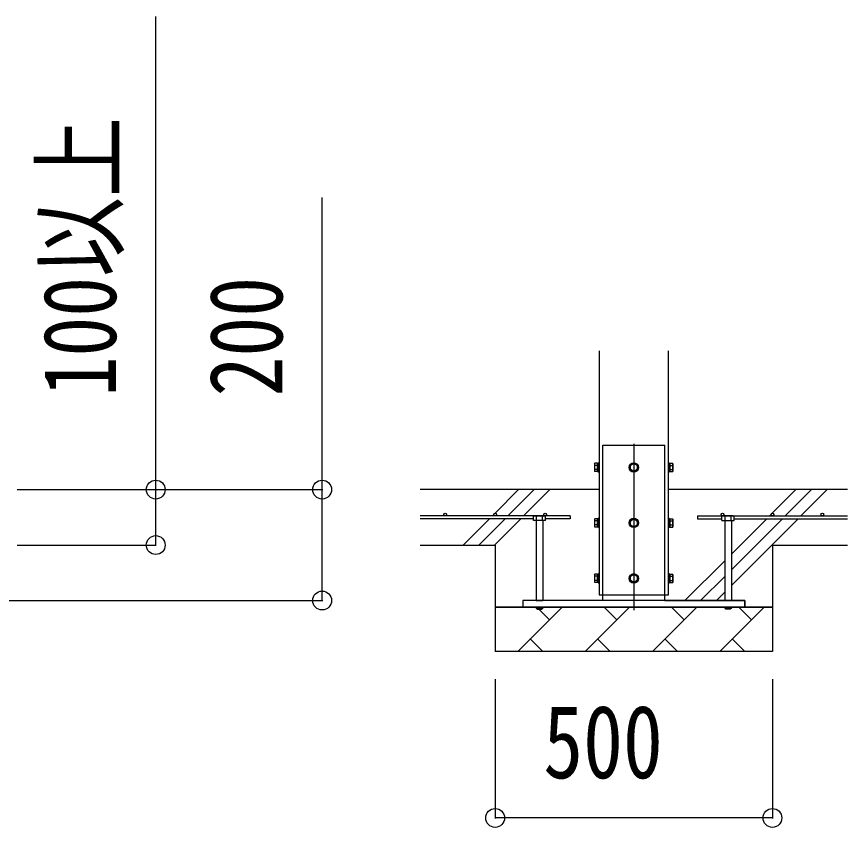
# Model space of a CAD drawing. Units: millimetres, scale not verified. Extents: x -16820 to 16820, y -11880 to 11880.
# Drawn here: x -3558 to -2060, y -9136 to -7674 of the extents above; entities that cross this region are included whole.
import ezdxf
from ezdxf.enums import TextEntityAlignment as Align

# ---------------------------------------------------------------- set-up
doc = ezdxf.new("R2010")
doc.units = ezdxf.units.MM
doc.header["$LTSCALE"] = 50
for name, color, linetype in [('0-3_YKK_11', 7, 'Continuous'), ('0-4_YKK_12', 2, 'Continuous'), ('0-5_YKK_13', 4, 'Continuous'), ('0-6_YKK_A1', 4, 'Continuous'), ('0-7_YKK_D', 6, 'Continuous')]:
    doc.layers.add(name, color=color, linetype=linetype)
doc.styles.add('ＭＳ ゴシック', font='')
doc.styles.get('ＭＳ ゴシック').set_extended_font_data('MS Gothic')

msp = doc.modelspace()

# ---------------------------------------------------------------- linework, layer by layer
at = {"layer": '0-3_YKK_11'}
for p, q in [((-2694.92, -8739), (-2644.92, -8739)), ((-2194.92, -8739), (-2244.92, -8739))]:
    msp.add_line(p, q, dxfattribs=at)
at = {"layer": '0-4_YKK_12'}
msp.add_line((-2444.92, -8444.5), (-2444.92, -8744.5), dxfattribs=at)
at = {"layer": '0-5_YKK_13'}
for p, q in [((-2500.92, -8447), (-2388.92, -8447)), ((-2388.92, -8717), (-2388.92, -8447)), ((-2515.62, -8480.51), (-2515.04, -8479.51)), ((-2515.62, -8480.51), (-2515.62, -8493.5)), ((-2515.62, -8493.5), (-2515.04, -8494.51)), ((-2510.12, -8479.51), (-2515.04, -8479.51)), ((-2510.12, -8483.25), (-2515.04, -8483.25)), ((-2510.12, -8490.75), (-2515.04, -8490.75)), ((-2510.12, -8479.51), (-2510.12, -8494.51)), ((-2508.52, -8479.96), (-2510.12, -8479.96)), ((-2510.12, -8486.5), (-2510.12, -8479.96)), ((-2510.12, -8486.5), (-2508.52, -8486.5)), ((-2510.12, -8487.5), (-2508.52, -8487.5)), ((-2510.12, -8494.05), (-2510.12, -8487.5)), ((-2508.52, -8486.5), (-2508.52, -8479.96)), ((-2508.52, -8494.05), (-2508.52, -8487.5)), ((-2381.32, -8479.95), (-2379.72, -8479.95)), ((-2381.32, -8486.5), (-2381.32, -8479.95)), ((-2379.72, -8486.5), (-2381.32, -8486.5)), ((-2379.72, -8487.5), (-2381.32, -8487.5)), ((-2381.32, -8494.05), (-2381.32, -8487.5)), ((-2379.72, -8479.49), (-2374.8, -8479.49)), ((-2379.72, -8479.49), (-2379.72, -8494.51)), ((-2379.72, -8486.5), (-2379.72, -8479.95)), ((-2379.72, -8483.25), (-2374.8, -8483.25)), ((-2379.72, -8494.05), (-2379.72, -8487.5)), ((-2379.72, -8490.75), (-2374.8, -8490.75)), ((-2374.22, -8480.5), (-2374.8, -8479.49)), ((-2374.22, -8493.5), (-2374.8, -8494.51)), ((-2374.22, -8480.5), (-2374.22, -8493.5)), ((-2510.12, -8494.51), (-2515.04, -8494.51)), ((-2510.12, -8494.05), (-2508.52, -8494.05)), ((-2379.72, -8494.05), (-2381.32, -8494.05)), ((-2379.72, -8494.51), (-2374.8, -8494.51)), ((-2624.42, -8574.5), (-2625.89, -8575.35)), ((-2624.42, -8574.5), (-2605.42, -8574.5)), ((-2620.92, -8582.5), (-2620.92, -8727)), ((-2620.41, -8582.5), (-2620.41, -8575.35)), ((-2609.44, -8582.5), (-2609.44, -8575.35)), ((-2608.92, -8582.5), (-2608.92, -8727)), ((-2605.42, -8574.5), (-2603.95, -8575.35)), ((-2603.95, -8582.5), (-2603.95, -8575.35)), ((-2515.62, -8580.51), (-2515.04, -8579.51)), ((-2515.62, -8580.51), (-2515.62, -8593.5)), ((-2510.12, -8579.51), (-2515.04, -8579.51)), ((-2510.12, -8583.25), (-2515.04, -8583.25)), ((-2510.12, -8579.51), (-2510.12, -8594.51)), ((-2508.52, -8579.96), (-2510.12, -8579.96)), ((-2510.12, -8586.5), (-2510.12, -8579.96)), ((-2508.52, -8586.5), (-2508.52, -8579.96)), ((-2381.32, -8579.95), (-2379.72, -8579.95)), ((-2381.32, -8586.5), (-2381.32, -8579.95)), ((-2379.72, -8579.49), (-2374.8, -8579.49)), ((-2379.72, -8579.49), (-2379.72, -8594.51)), ((-2379.72, -8586.5), (-2379.72, -8579.95)), ((-2379.72, -8583.25), (-2374.8, -8583.25)), ((-2374.22, -8580.5), (-2374.8, -8579.49)), ((-2374.22, -8580.5), (-2374.22, -8593.5)), ((-2284.42, -8574.5), (-2285.89, -8575.35)), ((-2285.89, -8582.5), (-2285.89, -8575.35)), ((-2265.42, -8574.5), (-2284.42, -8574.5)), ((-2280.92, -8582.5), (-2280.92, -8727)), ((-2280.41, -8582.5), (-2280.41, -8575.35)), ((-2269.44, -8582.5), (-2269.44, -8575.35)), ((-2268.92, -8582.5), (-2268.92, -8727)), ((-2265.42, -8574.5), (-2263.95, -8575.35)), ((-2515.62, -8593.5), (-2515.04, -8594.51)), ((-2510.12, -8590.75), (-2515.04, -8590.75)), ((-2510.12, -8594.51), (-2515.04, -8594.51)), ((-2510.12, -8586.5), (-2508.52, -8586.5)), ((-2510.12, -8587.5), (-2508.52, -8587.5)), ((-2510.12, -8594.05), (-2510.12, -8587.5)), ((-2510.12, -8594.05), (-2508.52, -8594.05)), ((-2508.52, -8594.05), (-2508.52, -8587.5)), ((-2379.72, -8586.5), (-2381.32, -8586.5)), ((-2379.72, -8587.5), (-2381.32, -8587.5)), ((-2381.32, -8594.05), (-2381.32, -8587.5)), ((-2379.72, -8594.05), (-2381.32, -8594.05)), ((-2379.72, -8594.05), (-2379.72, -8587.5)), ((-2379.72, -8590.75), (-2374.8, -8590.75)), ((-2379.72, -8594.51), (-2374.8, -8594.51)), ((-2374.22, -8593.5), (-2374.8, -8594.51)), ((-2515.62, -8680.51), (-2515.04, -8679.51)), ((-2515.62, -8680.51), (-2515.62, -8693.5)), ((-2510.12, -8679.51), (-2515.04, -8679.51)), ((-2510.12, -8683.25), (-2515.04, -8683.25)), ((-2510.12, -8679.51), (-2510.12, -8694.51)), ((-2508.52, -8679.96), (-2510.12, -8679.96)), ((-2510.12, -8686.5), (-2510.12, -8679.96)), ((-2510.12, -8686.5), (-2508.52, -8686.5)), ((-2510.12, -8687.5), (-2508.52, -8687.5)), ((-2510.12, -8694.05), (-2510.12, -8687.5)), ((-2508.52, -8686.5), (-2508.52, -8679.96)), ((-2508.52, -8694.05), (-2508.52, -8687.5)), ((-2381.32, -8679.95), (-2379.72, -8679.95)), ((-2381.32, -8686.5), (-2381.32, -8679.95)), ((-2379.72, -8686.5), (-2381.32, -8686.5)), ((-2379.72, -8687.5), (-2381.32, -8687.5)), ((-2381.32, -8694.05), (-2381.32, -8687.5)), ((-2379.72, -8679.49), (-2374.8, -8679.49)), ((-2379.72, -8679.49), (-2379.72, -8694.51)), ((-2379.72, -8686.5), (-2379.72, -8679.95)), ((-2379.72, -8683.25), (-2374.8, -8683.25)), ((-2379.72, -8694.05), (-2379.72, -8687.5)), ((-2374.22, -8680.5), (-2374.8, -8679.49)), ((-2374.22, -8680.5), (-2374.22, -8693.5)), ((-2515.62, -8693.5), (-2515.04, -8694.51)), ((-2510.12, -8690.75), (-2515.04, -8690.75)), ((-2510.12, -8694.51), (-2515.04, -8694.51)), ((-2510.12, -8694.05), (-2508.52, -8694.05)), ((-2379.72, -8694.05), (-2381.32, -8694.05)), ((-2379.72, -8690.75), (-2374.8, -8690.75)), ((-2379.72, -8694.51), (-2374.8, -8694.51)), ((-2374.22, -8693.5), (-2374.8, -8694.51)), ((-2388.92, -8727), (-2388.92, -8717)), ((-2620.92, -8727), (-2608.92, -8727)), ((-2268.92, -8727), (-2280.92, -8727)), ((-2620.92, -8740.5), (-2608.92, -8740.5)), ((-2268.92, -8740.5), (-2280.92, -8740.5))]:
    msp.add_line(p, q, dxfattribs=at)
for points in [[(-2500.92, -8727), (-2500.92, -8717), (-2500.92, -8447)], [(-2507.42, -8478.5), (-2508.52, -8478.5), (-2508.52, -8495.5), (-2507.42, -8495.5)], [(-2382.42, -8478.5), (-2381.32, -8478.5), (-2381.32, -8495.5), (-2382.42, -8495.5)], [(-2603.95, -8582.5), (-2625.89, -8582.5), (-2625.89, -8575.35)], [(-2507.42, -8578.5), (-2508.52, -8578.5), (-2508.52, -8595.5), (-2507.42, -8595.5)], [(-2382.42, -8578.5), (-2381.32, -8578.5), (-2381.32, -8595.5), (-2382.42, -8595.5)], [(-2285.89, -8582.5), (-2263.95, -8582.5), (-2263.95, -8575.35)], [(-2507.42, -8678.5), (-2508.52, -8678.5), (-2508.52, -8695.5), (-2507.42, -8695.5)], [(-2382.42, -8678.5), (-2381.32, -8678.5), (-2381.32, -8695.5), (-2382.42, -8695.5)], [(-2620.92, -8739), (-2620.92, -8740.5), (-2618.92, -8742.5), (-2610.92, -8742.5)], [(-2608.92, -8739), (-2608.92, -8740.5), (-2610.92, -8742.5)], [(-2280.92, -8739), (-2280.92, -8740.5), (-2278.92, -8742.5)], [(-2268.92, -8739), (-2268.92, -8740.5), (-2270.92, -8742.5), (-2278.92, -8742.5)]]:
    msp.add_lwpolyline(points, dxfattribs=at)
for points in [[(-2444.92, -8479.49), (-2451.42, -8483.25), (-2451.42, -8490.75), (-2444.92, -8494.51), (-2438.42, -8490.75), (-2438.42, -8483.25)], [(-2444.92, -8579.49), (-2451.42, -8583.25), (-2451.42, -8590.75), (-2444.92, -8594.51), (-2438.42, -8590.75), (-2438.42, -8583.25)], [(-2444.92, -8679.49), (-2451.42, -8683.25), (-2451.42, -8690.75), (-2444.92, -8694.51), (-2438.42, -8690.75), (-2438.42, -8683.25)], [(-2644.92, -8739), (-2244.92, -8739), (-2244.92, -8727), (-2644.92, -8727)]]:
    msp.add_lwpolyline(points, close=True, dxfattribs=at)
for centre, radius in [((-2444.92, -8487), 8.5), ((-2444.92, -8487), 6.5), ((-2444.92, -8587), 8.5), ((-2444.92, -8587), 6.5), ((-2444.92, -8687), 8.5), ((-2444.92, -8687), 6.5)]:
    msp.add_circle(centre, radius, dxfattribs=at)
for centre, radius, start, end in [((-2512.32, -8481.38), 3.31, 145.51973, 214.48027), ((-2503.2, -8487), 12.42, 162.41205, 197.58795), ((-2512.3, -8492.63), 3.32, 145.61575, 214.38425), ((-2444.92, -8487), 7.05, 157.21814, 202.78186), ((-2444.92, -8487), 7.05, 97.21814, 142.78186), ((-2444.92, -8487), 7.05, 217.21814, 262.78186), ((-2444.92, -8487), 7.05, 37.21814, 82.78186), ((-2444.92, -8487), 7.05, 277.21814, 322.78186), ((-2444.92, -8487), 7.05, 337.21814, 22.78186), ((-2377.54, -8481.37), 3.32, 325.61575, 34.38425), ((-2386.64, -8487), 12.42, 342.41205, 17.58795), ((-2377.54, -8492.63), 3.32, 325.61575, 34.38425), ((-2623.15, -8579.36), 4.86, 55.61575, 124.38425), ((-2614.92, -8592.65), 18.15, 72.41205, 107.58795), ((-2606.69, -8579.36), 4.86, 55.61575, 124.38425), ((-2512.32, -8581.38), 3.31, 145.51973, 214.48027), ((-2503.2, -8587), 12.42, 162.41205, 197.58795), ((-2444.92, -8587), 7.05, 97.21814, 142.78186), ((-2444.92, -8587), 7.05, 37.21814, 82.78186), ((-2377.54, -8581.37), 3.32, 325.61575, 34.38425), ((-2386.64, -8587), 12.42, 342.41205, 17.58795), ((-2283.15, -8579.36), 4.86, 55.61575, 124.38425), ((-2274.92, -8592.65), 18.15, 72.41205, 107.58795), ((-2266.69, -8579.36), 4.86, 55.61575, 124.38425), ((-2512.3, -8592.63), 3.32, 145.61575, 214.38425), ((-2444.92, -8587), 7.05, 157.21814, 202.78186), ((-2444.92, -8587), 7.05, 217.21814, 262.78186), ((-2444.92, -8587), 7.05, 277.21814, 322.78186), ((-2444.92, -8587), 7.05, 337.21814, 22.78186), ((-2377.54, -8592.63), 3.32, 325.61575, 34.38425), ((-2512.32, -8681.38), 3.31, 145.51973, 214.48027), ((-2503.2, -8687), 12.42, 162.41205, 197.58795), ((-2444.92, -8687), 7.05, 157.21814, 202.78186), ((-2444.92, -8687), 7.05, 97.21814, 142.78186), ((-2444.92, -8687), 7.05, 37.21814, 82.78186), ((-2444.92, -8687), 7.05, 337.21814, 22.78186), ((-2377.54, -8681.37), 3.32, 325.61575, 34.38425), ((-2386.64, -8687), 12.42, 342.41205, 17.58795), ((-2512.3, -8692.63), 3.32, 145.61575, 214.38425), ((-2444.92, -8687), 7.05, 217.21814, 262.78186), ((-2444.92, -8687), 7.05, 277.21814, 322.78186), ((-2377.54, -8692.63), 3.32, 325.61575, 34.38425)]:
    msp.add_arc(centre, radius, start, end, dxfattribs=at)
at = {"layer": '0-6_YKK_A1'}
for p, q in [((-2507.42, -8277), (-2507.42, -8717)), ((-2382.42, -8717), (-2382.42, -8277)), ((-2507.42, -8527), (-2830.08, -8527)), ((-2695.14, -8569.51), (-2652.63, -8527)), ((-2671.85, -8574.5), (-2624.35, -8527)), ((-2643.57, -8574.5), (-2596.07, -8527)), ((-2059.76, -8527), (-2382.42, -8527)), ((-2195.14, -8569.51), (-2152.63, -8527)), ((-2171.85, -8574.5), (-2124.35, -8527)), ((-2143.57, -8574.5), (-2096.07, -8527)), ((-2559.92, -8574.5), (-2830.08, -8574.5)), ((-2625.89, -8579.5), (-2830.08, -8579.5)), ((-2752.63, -8627), (-2705.13, -8579.5)), ((-2724.35, -8627), (-2676.85, -8579.5)), ((-2700.13, -8574.5), (-2697.41, -8571.78)), ((-2696.07, -8627), (-2648.57, -8579.5)), ((-2559.92, -8579.5), (-2603.95, -8579.5)), ((-2559.92, -8574.5), (-2559.92, -8579.5)), ((-2329.92, -8574.5), (-2059.76, -8574.5)), ((-2329.92, -8574.5), (-2329.92, -8579.5)), ((-2329.92, -8579.5), (-2285.89, -8579.5)), ((-2268.92, -8699.85), (-2148.57, -8579.5)), ((-2268.92, -8671.57), (-2176.85, -8579.5)), ((-2268.92, -8643.29), (-2205.13, -8579.5)), ((-2263.95, -8579.5), (-2059.76, -8579.5)), ((-2200.13, -8574.5), (-2197.41, -8571.78)), ((-2830.08, -8627), (-2694.92, -8627)), ((-2694.92, -8627), (-2694.92, -8819)), ((-2194.92, -8627), (-2059.76, -8627)), ((-2194.92, -8627), (-2194.92, -8819)), ((-2352.63, -8727), (-2280.92, -8655.29)), ((-2324.35, -8727), (-2280.92, -8683.57)), ((-2507.42, -8717), (-2382.42, -8717)), ((-2296.07, -8727), (-2280.92, -8711.85)), ((-2500.92, -8727), (-2644.92, -8727)), ((-2644.92, -8727), (-2644.92, -8739)), ((-2388.92, -8727), (-2244.92, -8727)), ((-2244.92, -8727), (-2244.92, -8739)), ((-2644.92, -8739), (-2694.92, -8739)), ((-2194.92, -8739), (-2694.92, -8739)), ((-2654.18, -8819), (-2574.18, -8739)), ((-2596.85, -8761.66), (-2616.01, -8742.5)), ((-2532.76, -8819), (-2452.76, -8739)), ((-2475.42, -8761.66), (-2498.09, -8739)), ((-2411.34, -8819), (-2331.34, -8739)), ((-2354, -8761.66), (-2376.66, -8739)), ((-2289.92, -8819), (-2209.92, -8739)), ((-2232.58, -8761.66), (-2255.24, -8739)), ((-2244.92, -8739), (-2194.92, -8739)), ((-2631.52, -8796.34), (-2608.86, -8819)), ((-2510.1, -8796.34), (-2487.44, -8819)), ((-2388.68, -8796.34), (-2366.02, -8819)), ((-2267.26, -8796.34), (-2244.6, -8819)), ((-2194.92, -8819), (-2694.92, -8819))]:
    msp.add_line(p, q, dxfattribs=at)
for centre in [(-2784.92, -8572), (-2694.92, -8572), (-2604.92, -8572), (-2284.92, -8572), (-2194.92, -8572), (-2104.92, -8572)]:
    msp.add_circle(centre, 2.5, dxfattribs=at)
at = {"layer": '0-7_YKK_D'}
for p, q in [((-3556.92, -8527), (-3306.42, -8527)), ((-3556.92, -8527), (-3005.92, -8527)), ((-3556.92, -8627), (-3306.42, -8627)), ((-3956.92, -8727), (-3005.92, -8727)), ((-2694.92, -8869), (-2694.92, -9120)), ((-2194.92, -8869), (-2194.92, -9120)), ((-2194.92, -9119), (-2694.92, -9119))]:
    msp.add_line(p, q, dxfattribs=at)
for points in [[(-3306.92, -8627), (-3306.92, -8527), (-3306.92, -7674.2)], [(-3006.92, -8727), (-3006.92, -8527), (-3006.92, -8000.6)]]:
    msp.add_lwpolyline(points, dxfattribs=at)
for centre in [(-3306.92, -8527), (-3006.92, -8527), (-3306.92, -8627), (-3006.92, -8727), (-2694.92, -9119), (-2194.92, -9119)]:
    msp.add_circle(centre, 17, dxfattribs=at)

# ---------------------------------------------------------------- texts
at = {"layer": '0-7_YKK_D', "style": 'ＭＳ ゴシック', "width": 0.8}
for s, p in [('100以上', (-3338.92, -8359)), ('200', (-3038.92, -8359))]:
    msp.add_text(s, height=132, rotation=90, dxfattribs=at).set_placement(p, align=Align.BOTTOM_LEFT)
msp.add_text('500', height=132, dxfattribs=at).set_placement((-2608.12, -9087), align=Align.BOTTOM_LEFT)

doc.saveas('drawing.dxf')
